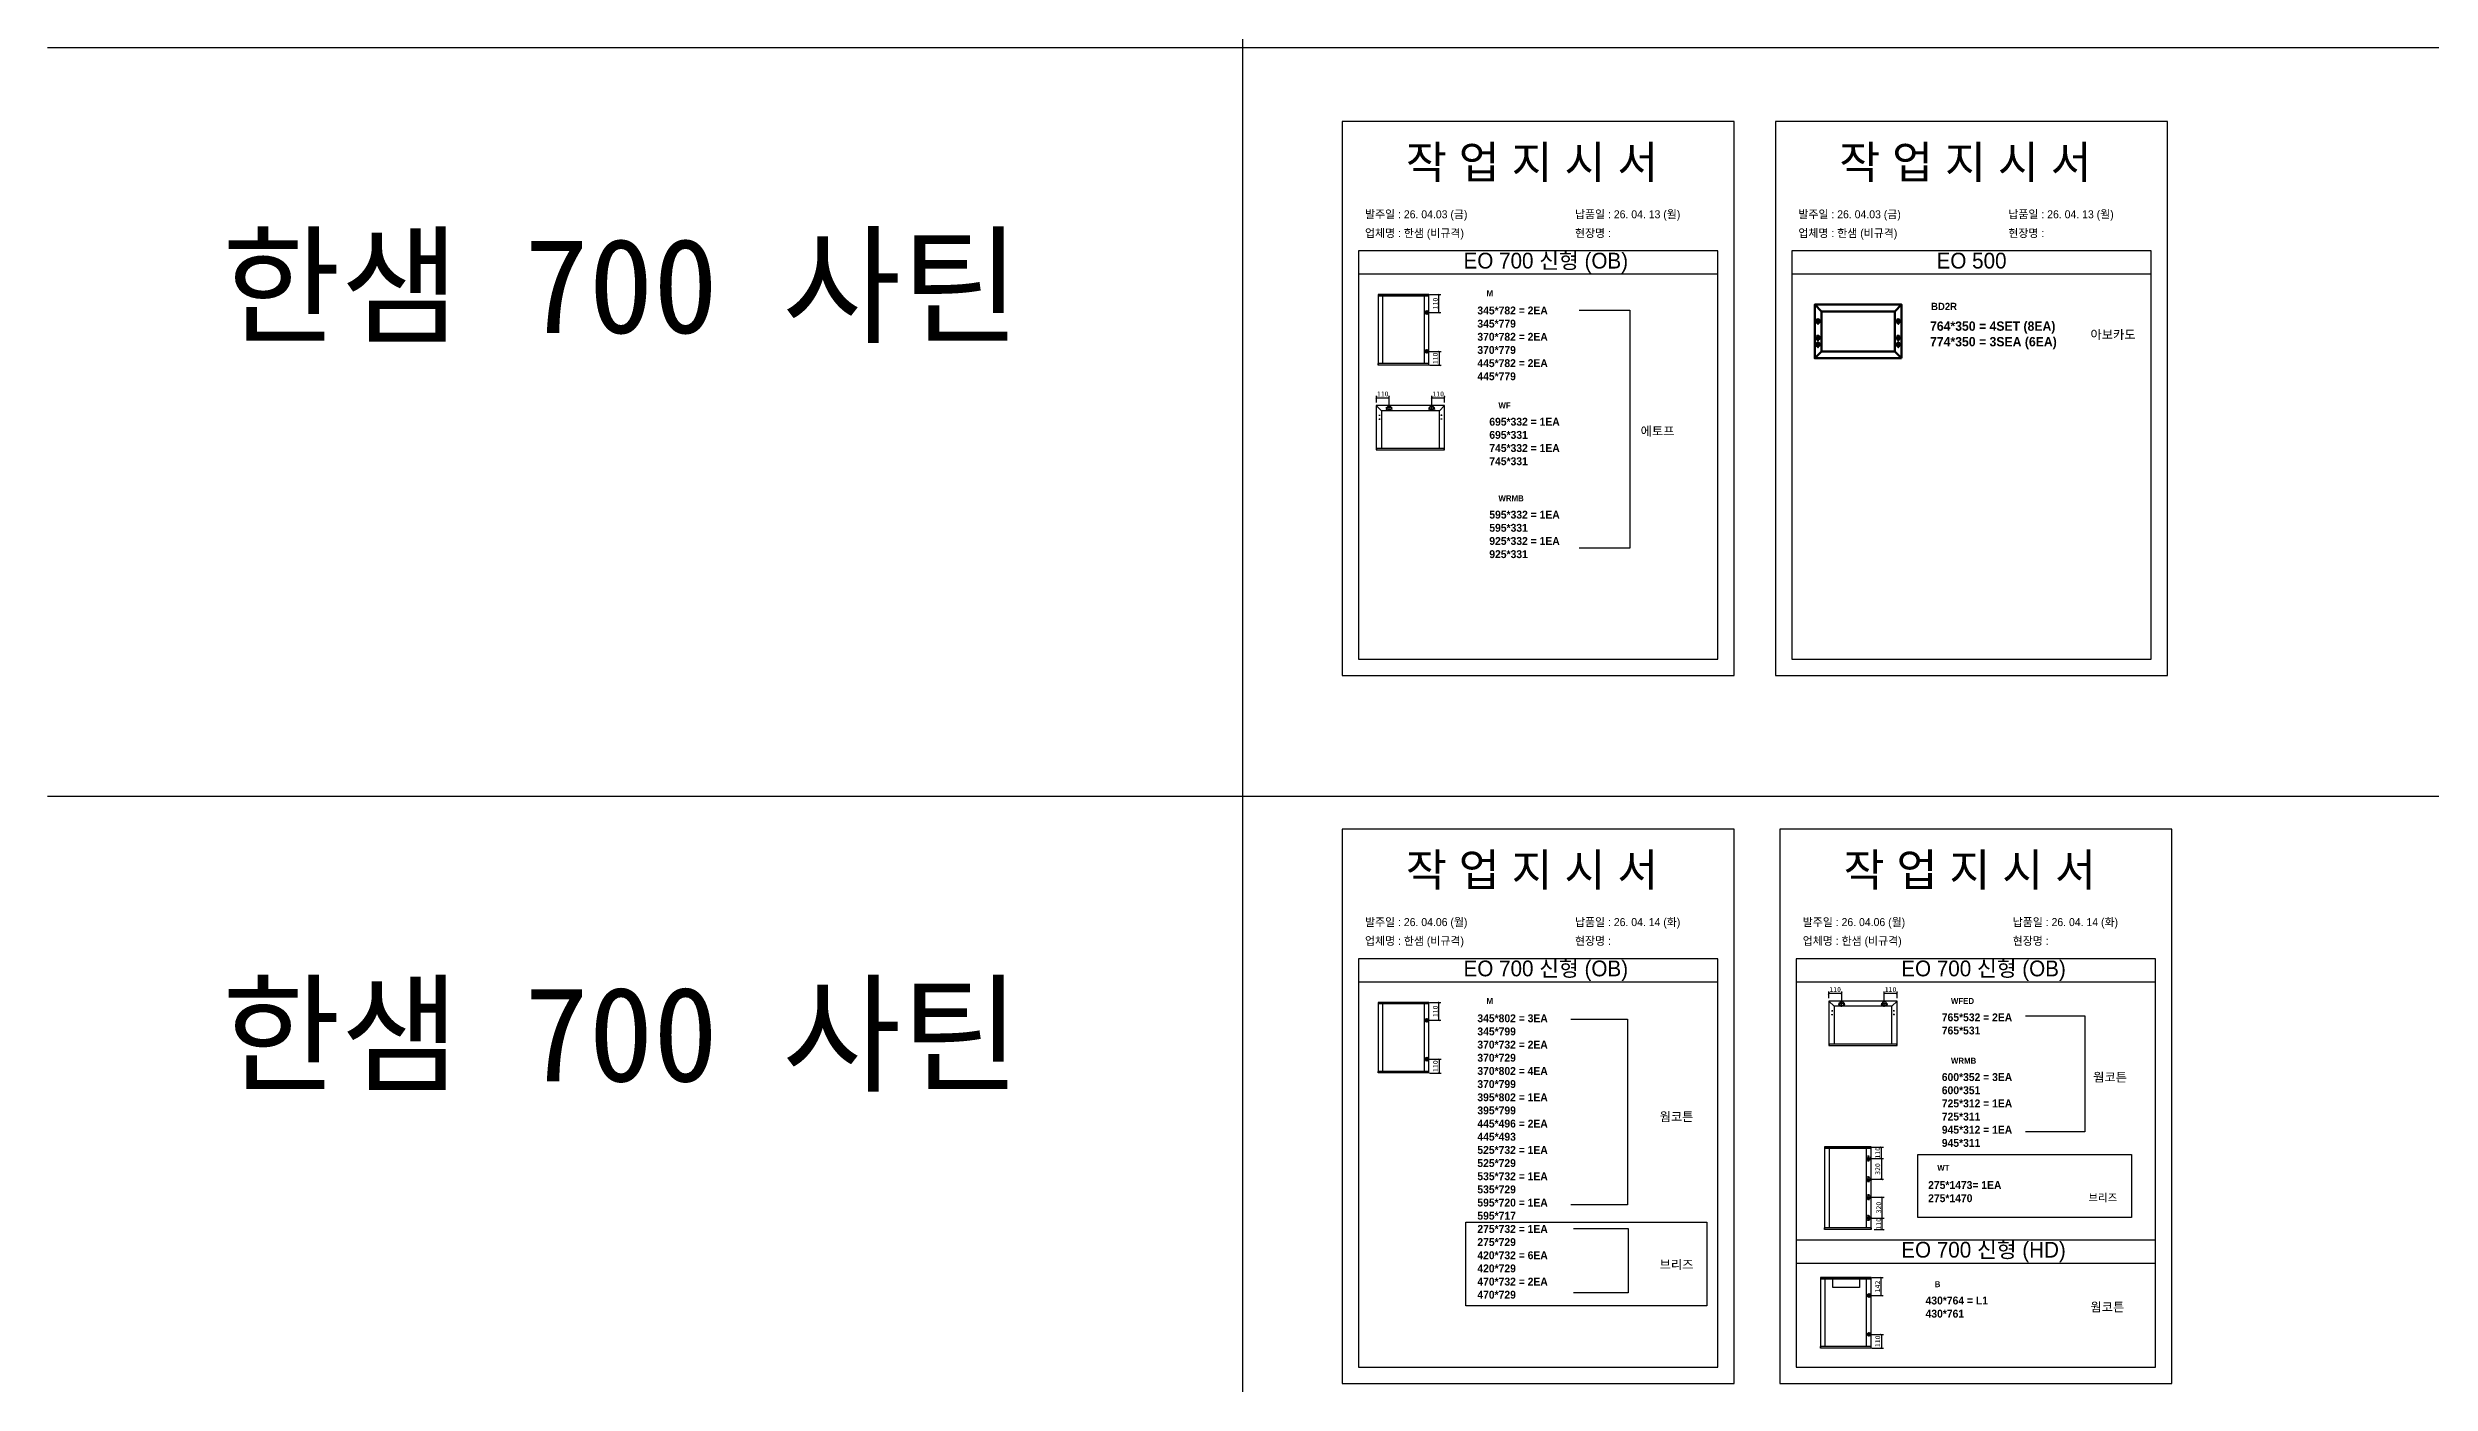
# Model space of a CAD drawing. Header units: millimetres. Extents: x -44117 to 256353, y -2095463 to 65325.
# Drawn here: x 104261 to 116300, y -848172 to -841419 of the extents above; entities that cross this region are included whole.
import ezdxf

# ---------------------------------------------------------------- set-up
doc = ezdxf.new("R2010")
doc.units = ezdxf.units.MM
doc.header["$LTSCALE"] = 10
doc.layers.add('Layer1', color=7, linetype='Continuous', lineweight=70)
doc.styles.add('MtX_Gulim', font='')
doc.styles.get('MtX_Gulim').set_extended_font_data('Gulim', bold=True)
doc.dimstyles.new('ISO-25', dxfattribs={"dimtxt": 2.5, "dimasz": 2.5, "dimexe": 1, "dimexo": 1, "dimtad": 1, "dimtxsty": 'Standard', "dimblk": 'ARCHTICK', "dimcen": 2.5, "dimadec": 0, "dimazin": 0, "dimtfac": 1, "dimtmove": 0, "dimatfit": 3, "dimfxl": 0, "dimarcsym": 0})

# ---------------------------------------------------------------- blocks, each defined once
blk = doc.blocks.new('_ArchTick')
at = {"color": 0, "linetype": 'ByBlock', "const_width": 0.15}
blk.add_lwpolyline([(-0.5, -0.5), (0.5, 0.5)], dxfattribs=at)
blk = doc.blocks.new('*D5502')
at = {"color": 0, "lineweight": -2}
for p, q in [((110975, -843213), (110975, -843179)), ((110975, -843189), (111039, -843189)), ((111039, -843226), (111039, -843179))]:
    blk.add_line(p, q, dxfattribs=at)
at = {"layer": 'Defpoints', "color": 0}
for p in [(110975, -843228), (111039, -843189), (111039, -843241)]:
    blk.add_point(p, dxfattribs=at)
at = {"color": 0, "lineweight": -2, "xscale": 10, "yscale": 10, "zscale": 10, "rotation": 180}
blk.add_blockref('_ArchTick', (110975, -843189), dxfattribs=at)
at = {"color": 0, "lineweight": -2, "xscale": 10, "yscale": 10, "zscale": 10}
blk.add_blockref('_ArchTick', (111039, -843189), dxfattribs=at)
at = {"color": 0, "insert": (111007, -843170), "char_height": 25, "attachment_point": 5}
blk.add_mtext('110', dxfattribs=at)
blk = doc.blocks.new('*D5503')
at = {"color": 0, "lineweight": -2}
for p, q in [((111255, -843226), (111255, -843179)), ((111255, -843189), (111319, -843189)), ((111319, -843213), (111319, -843179))]:
    blk.add_line(p, q, dxfattribs=at)
at = {"layer": 'Defpoints', "color": 0}
for p in [(111255, -843241), (111319, -843189), (111319, -843228)]:
    blk.add_point(p, dxfattribs=at)
at = {"color": 0, "lineweight": -2, "xscale": 10, "yscale": 10, "zscale": 10, "rotation": 180}
blk.add_blockref('_ArchTick', (111255, -843189), dxfattribs=at)
at = {"color": 0, "lineweight": -2, "xscale": 10, "yscale": 10, "zscale": 10}
blk.add_blockref('_ArchTick', (111319, -843189), dxfattribs=at)
at = {"color": 0, "insert": (111287, -843170), "char_height": 25, "attachment_point": 5}
blk.add_mtext('110', dxfattribs=at)
blk = doc.blocks.new('*D5504')
at = {"color": 0, "lineweight": -2}
for p, q in [((111244, -842668), (111301, -842668)), ((111244, -842758), (111301, -842758)), ((111291, -842758), (111291, -842668))]:
    blk.add_line(p, q, dxfattribs=at)
at = {"layer": 'Defpoints', "color": 0}
for p in [(111229, -842668), (111229, -842758), (111291, -842668)]:
    blk.add_point(p, dxfattribs=at)
at = {"color": 0, "lineweight": -2, "xscale": 10, "yscale": 10, "zscale": 10}
for p, rotation in [((111291, -842668), 90), ((111291, -842758), 270)]:
    blk.add_blockref('_ArchTick', p, dxfattribs=dict(at, rotation=rotation))
at = {"color": 0, "insert": (111273, -842713), "char_height": 25, "attachment_point": 5, "rotation": 90}
blk.add_mtext('110', dxfattribs=at)
blk = doc.blocks.new('*D5505')
at = {"color": 0, "lineweight": -2}
for p, q in [((111244, -842955), (111302, -842955)), ((111292, -842955), (111292, -843025)), ((111244, -843025), (111302, -843025))]:
    blk.add_line(p, q, dxfattribs=at)
at = {"layer": 'Defpoints', "color": 0}
for p in [(111229, -842955), (111229, -843025), (111292, -843025)]:
    blk.add_point(p, dxfattribs=at)
at = {"color": 0, "lineweight": -2, "xscale": 10, "yscale": 10, "zscale": 10}
for p, rotation in [((111292, -842955), 90), ((111292, -843025), 270)]:
    blk.add_blockref('_ArchTick', p, dxfattribs=dict(at, rotation=rotation))
at = {"color": 0, "insert": (111273, -842990), "char_height": 25, "attachment_point": 5, "rotation": 90}
blk.add_mtext('110', dxfattribs=at)
blk = doc.blocks.new('*D5506')
at = {"color": 0, "lineweight": -2}
for p, q in [((111244, -846246), (111301, -846246)), ((111291, -846336), (111291, -846246)), ((111244, -846336), (111301, -846336))]:
    blk.add_line(p, q, dxfattribs=at)
at = {"layer": 'Defpoints', "color": 0}
for p in [(111229, -846246), (111291, -846246), (111229, -846336)]:
    blk.add_point(p, dxfattribs=at)
at = {"color": 0, "lineweight": -2, "xscale": 10, "yscale": 10, "zscale": 10}
for p, rotation in [((111291, -846246), 90), ((111291, -846336), 270)]:
    blk.add_blockref('_ArchTick', p, dxfattribs=dict(at, rotation=rotation))
at = {"color": 0, "insert": (111273, -846291), "char_height": 25, "attachment_point": 5, "rotation": 90}
blk.add_mtext('110', dxfattribs=at)
blk = doc.blocks.new('*D5507')
at = {"color": 0, "lineweight": -2}
for p, q in [((111244, -846533), (111302, -846533)), ((111244, -846603), (111302, -846603)), ((111292, -846533), (111292, -846603))]:
    blk.add_line(p, q, dxfattribs=at)
at = {"layer": 'Defpoints', "color": 0}
for p in [(111229, -846533), (111229, -846603), (111292, -846603)]:
    blk.add_point(p, dxfattribs=at)
at = {"color": 0, "lineweight": -2, "xscale": 10, "yscale": 10, "zscale": 10}
for p, rotation in [((111292, -846533), 90), ((111292, -846603), 270)]:
    blk.add_blockref('_ArchTick', p, dxfattribs=dict(at, rotation=rotation))
at = {"color": 0, "insert": (111273, -846568), "char_height": 25, "attachment_point": 5, "rotation": 90}
blk.add_mtext('110', dxfattribs=at)
blk = doc.blocks.new('*D5508')
at = {"color": 0, "lineweight": -2}
for p, q in [((113261, -846224), (113261, -846190)), ((113261, -846200), (113326, -846200)), ((113326, -846237), (113326, -846190))]:
    blk.add_line(p, q, dxfattribs=at)
at = {"layer": 'Defpoints', "color": 0}
for p in [(113261, -846239), (113326, -846200), (113326, -846252)]:
    blk.add_point(p, dxfattribs=at)
at = {"color": 0, "lineweight": -2, "xscale": 10, "yscale": 10, "zscale": 10, "rotation": 180}
blk.add_blockref('_ArchTick', (113261, -846200), dxfattribs=at)
at = {"color": 0, "lineweight": -2, "xscale": 10, "yscale": 10, "zscale": 10}
blk.add_blockref('_ArchTick', (113326, -846200), dxfattribs=at)
at = {"color": 0, "insert": (113293, -846181), "char_height": 25, "attachment_point": 5}
blk.add_mtext('110', dxfattribs=at)
blk = doc.blocks.new('*D5509')
at = {"color": 0, "lineweight": -2}
for p, q in [((113541, -846237), (113541, -846190)), ((113541, -846200), (113606, -846200)), ((113606, -846224), (113606, -846190))]:
    blk.add_line(p, q, dxfattribs=at)
at = {"layer": 'Defpoints', "color": 0}
for p in [(113541, -846252), (113606, -846200), (113606, -846239)]:
    blk.add_point(p, dxfattribs=at)
at = {"color": 0, "lineweight": -2, "xscale": 10, "yscale": 10, "zscale": 10, "rotation": 180}
blk.add_blockref('_ArchTick', (113541, -846200), dxfattribs=at)
at = {"color": 0, "lineweight": -2, "xscale": 10, "yscale": 10, "zscale": 10}
blk.add_blockref('_ArchTick', (113606, -846200), dxfattribs=at)
at = {"color": 0, "insert": (113573, -846181), "char_height": 25, "attachment_point": 5}
blk.add_mtext('110', dxfattribs=at)
blk = doc.blocks.new('*D5511')
at = {"color": 0, "lineweight": -2}
for p, q in [((113479, -846977), (113537, -846977)), ((113527, -847035), (113527, -846977)), ((113479, -847035), (113537, -847035))]:
    blk.add_line(p, q, dxfattribs=at)
at = {"layer": 'Defpoints', "color": 0}
for p in [(113464, -846977), (113527, -846977), (113464, -847035)]:
    blk.add_point(p, dxfattribs=at)
at = {"color": 0, "lineweight": -2, "xscale": 10, "yscale": 10, "zscale": 10}
for p, rotation in [((113527, -846977), 90), ((113527, -847035), 270)]:
    blk.add_blockref('_ArchTick', p, dxfattribs=dict(at, rotation=rotation))
at = {"color": 0, "insert": (113508, -847006), "char_height": 25, "attachment_point": 5, "rotation": 90}
blk.add_mtext('110', dxfattribs=at)
blk = doc.blocks.new('*D5512')
at = {"color": 0, "lineweight": -2}
for p, q in [((113479, -847336), (113541, -847336)), ((113531, -847394), (113531, -847336)), ((113490, -847394), (113541, -847394))]:
    blk.add_line(p, q, dxfattribs=at)
at = {"layer": 'Defpoints', "color": 0}
for p in [(113464, -847336), (113531, -847336), (113475, -847394)]:
    blk.add_point(p, dxfattribs=at)
at = {"color": 0, "lineweight": -2, "xscale": 10, "yscale": 10, "zscale": 10}
for p, rotation in [((113531, -847336), 90), ((113531, -847394), 270)]:
    blk.add_blockref('_ArchTick', p, dxfattribs=dict(at, rotation=rotation))
at = {"color": 0, "insert": (113513, -847365), "char_height": 25, "attachment_point": 5, "rotation": 90}
blk.add_mtext('110', dxfattribs=at)
blk = doc.blocks.new('*D5513')
at = {"color": 0, "lineweight": -2}
for p, q in [((113479, -847231), (113541, -847231)), ((113531, -847336), (113531, -847231)), ((113479, -847336), (113541, -847336))]:
    blk.add_line(p, q, dxfattribs=at)
at = {"layer": 'Defpoints', "color": 0}
for p in [(113464, -847231), (113531, -847231), (113464, -847336)]:
    blk.add_point(p, dxfattribs=at)
at = {"color": 0, "lineweight": -2, "xscale": 10, "yscale": 10, "zscale": 10}
for p, rotation in [((113531, -847231), 90), ((113531, -847336), 270)]:
    blk.add_blockref('_ArchTick', p, dxfattribs=dict(at, rotation=rotation))
at = {"color": 0, "insert": (113513, -847283), "char_height": 25, "attachment_point": 5, "rotation": 90}
blk.add_mtext('320', dxfattribs=at)
blk = doc.blocks.new('*D5514')
at = {"color": 0, "lineweight": -2}
for p, q in [((113479, -847035), (113537, -847035)), ((113527, -847035), (113527, -847140)), ((113479, -847140), (113537, -847140))]:
    blk.add_line(p, q, dxfattribs=at)
at = {"layer": 'Defpoints', "color": 0}
for p in [(113464, -847035), (113464, -847140), (113527, -847140)]:
    blk.add_point(p, dxfattribs=at)
at = {"color": 0, "lineweight": -2, "xscale": 10, "yscale": 10, "zscale": 10}
for p, rotation in [((113527, -847035), 90), ((113527, -847140), 270)]:
    blk.add_blockref('_ArchTick', p, dxfattribs=dict(at, rotation=rotation))
at = {"color": 0, "insert": (113508, -847088), "char_height": 25, "attachment_point": 5, "rotation": 90}
blk.add_mtext('320', dxfattribs=at)
blk = doc.blocks.new('*D5515')
at = {"color": 0, "lineweight": -2}
for p, q in [((113479, -847637), (113536, -847637)), ((113526, -847728), (113526, -847637)), ((113479, -847728), (113536, -847728))]:
    blk.add_line(p, q, dxfattribs=at)
at = {"layer": 'Defpoints', "color": 0}
for p in [(113464, -847637), (113526, -847637), (113464, -847728)]:
    blk.add_point(p, dxfattribs=at)
at = {"color": 0, "lineweight": -2, "xscale": 10, "yscale": 10, "zscale": 10}
for p, rotation in [((113526, -847637), 90), ((113526, -847728), 270)]:
    blk.add_blockref('_ArchTick', p, dxfattribs=dict(at, rotation=rotation))
at = {"color": 0, "insert": (113507, -847682), "char_height": 25, "attachment_point": 5, "rotation": 90}
blk.add_mtext('142', dxfattribs=at)
blk = doc.blocks.new('*D5516')
at = {"color": 0, "lineweight": -2}
for p, q in [((113479, -847924), (113537, -847924)), ((113527, -847924), (113527, -847994)), ((113479, -847994), (113537, -847994))]:
    blk.add_line(p, q, dxfattribs=at)
at = {"layer": 'Defpoints', "color": 0}
for p in [(113464, -847924), (113464, -847994), (113527, -847994)]:
    blk.add_point(p, dxfattribs=at)
at = {"color": 0, "lineweight": -2, "xscale": 10, "yscale": 10, "zscale": 10}
for p, rotation in [((113527, -847924), 90), ((113527, -847994), 270)]:
    blk.add_blockref('_ArchTick', p, dxfattribs=dict(at, rotation=rotation))
at = {"color": 0, "insert": (113508, -847959), "char_height": 25, "attachment_point": 5, "rotation": 90}
blk.add_mtext('110', dxfattribs=at)

msp = doc.modelspace()

# ---------------------------------------------------------------- linework, layer by layer
at = {"color": 1}
for p, q in [((104260.77588, -841419.33311), (196529.92274, -841419.33311)), ((104260.77588, -841419.33311), (196529.92274, -841419.33311)), ((104260.77588, -845202.69323), (196529.92274, -845202.69323)), ((104260.77588, -845202.69323), (196529.92274, -845202.69323)), ((106472.62401, -845202.69323), (198741.77087, -845202.69323)), ((106472.62401, -845202.69323), (198741.77087, -845202.69323))]:
    msp.add_line(p, q, dxfattribs=at)
for p, q in [((112700.26348, -842447.10524), (110884.76309, -842447.10524)), ((114890.11533, -842447.10524), (113074.61494, -842447.10524)), ((112700.26348, -842564.99488), (110884.76309, -842564.99488)), ((114890.11533, -842564.99488), (113074.61494, -842564.99488)), ((110983.35774, -842668.00327), (110983.35774, -843024.25965)), ((111240.21879, -842668.46461), (110983.35774, -842668.46461)), ((111240.21879, -842675.43596), (110983.35774, -842675.43596)), ((111239.96249, -842667.74697), (110983.61403, -842667.74697)), ((111006.1684, -842674.92336), (111006.1684, -843016.82697)), ((111217.15183, -843016.82697), (111217.15183, -842675.43596)), ((111238.93729, -842675.43596), (111238.93729, -842667.74697)), ((111240.21879, -843024.25965), (111240.21879, -842668.00327)), ((111240.21879, -843016.82697), (110983.35774, -843016.82697)), ((110984.63923, -843024.51596), (110984.63923, -843016.82697)), ((111238.93729, -843016.82697), (111238.93729, -843024.51596)), ((111240.21879, -843023.79832), (110983.35774, -843023.79832)), ((111239.96249, -843024.51596), (110983.61403, -843024.51596)), ((110974.36196, -843228.30751), (110974.36196, -843452.64784)), ((111000.70271, -843254.64827), (110974.44864, -843228.09824)), ((111319.24779, -843228.01155), (110974.65792, -843228.01155)), ((111000.70271, -843254.64827), (111000.70271, -843444.65683)), ((111293.203, -843254.64827), (111000.70271, -843254.64827)), ((111055.32139, -843241.03394), (111023.03455, -843241.03394)), ((111028.22732, -843246.95321), (111023.4919, -843246.95321)), ((111025.85961, -843244.58551), (111025.85961, -843249.32092)), ((111039.17796, -843257.17736), (111039.17796, -843224.89053)), ((111054.86403, -843246.95321), (111050.12862, -843246.95321)), ((111052.49632, -843244.58551), (111052.49632, -843249.32092)), ((111238.58433, -843241.03394), (111270.87117, -843241.03394)), ((111243.77711, -843246.95321), (111239.04169, -843246.95321)), ((111241.4094, -843244.58551), (111241.4094, -843249.32092)), ((111254.72775, -843257.17736), (111254.72775, -843224.89053)), ((111270.41382, -843246.95321), (111265.6784, -843246.95321)), ((111268.04611, -843244.58551), (111268.04611, -843249.32092)), ((111293.203, -843254.64827), (111319.45707, -843228.09824)), ((111293.203, -843444.0649), (111293.203, -843254.64827)), ((111319.54375, -843452.64784), (111319.54375, -843228.30751)), ((110987.68032, -843277.73342), (110993.59959, -843277.73342)), ((110987.68032, -843296.67508), (110993.59959, -843296.67508)), ((110990.63995, -843274.77378), (110990.63995, -843280.69305)), ((110990.63995, -843293.71545), (110990.63995, -843299.63471)), ((111306.2254, -843277.73342), (111300.30613, -843277.73342)), ((111306.2254, -843296.67508), (111300.30613, -843296.67508)), ((111303.26577, -843274.77378), (111303.26577, -843280.69305)), ((111303.26577, -843293.71545), (111303.26577, -843299.63471)), ((110974.36196, -843444.0649), (111319.54375, -843444.0649)), ((110974.36196, -843452.11511), (111319.24779, -843452.11511)), ((110974.65792, -843452.9438), (111319.24779, -843452.9438)), ((110975.84177, -843444.0649), (110975.84177, -843452.9438)), ((111318.06394, -843452.9438), (111318.06394, -843444.0649)), ((112700.26348, -846025.16675), (110884.76309, -846025.16675)), ((114912.11161, -846025.16675), (113096.61122, -846025.16675)), ((112700.26348, -846143.05638), (110884.76309, -846143.05638)), ((114912.11161, -846143.05638), (113096.61122, -846143.05638)), ((110983.35774, -846246.06478), (110983.35774, -846602.32116)), ((111240.21879, -846246.52612), (110983.35774, -846246.52612)), ((111240.21879, -846253.49747), (110983.35774, -846253.49747)), ((111239.96249, -846245.80848), (110983.61403, -846245.80848)), ((111006.1684, -846252.98487), (111006.1684, -846594.88848)), ((111217.15183, -846594.88848), (111217.15183, -846253.49747)), ((111238.93729, -846253.49747), (111238.93729, -846245.80848)), ((111240.21879, -846602.32116), (111240.21879, -846246.06478)), ((113260.8676, -846239.16839), (113260.8676, -846463.50872)), ((113287.20835, -846265.50914), (113260.95428, -846238.95911)), ((113605.75343, -846238.87243), (113261.16356, -846238.87243)), ((113287.20835, -846265.50914), (113287.20835, -846455.5177)), ((113579.70865, -846265.50914), (113287.20835, -846265.50914)), ((113341.82703, -846251.89482), (113309.5402, -846251.89482)), ((113314.73296, -846257.81409), (113309.99754, -846257.81409)), ((113312.36525, -846255.44638), (113312.36525, -846260.1818)), ((113325.68361, -846268.03824), (113325.68361, -846235.7514)), ((113341.36967, -846257.81409), (113336.63426, -846257.81409)), ((113339.00197, -846255.44638), (113339.00197, -846260.1818)), ((113525.08998, -846251.89482), (113557.37681, -846251.89482)), ((113530.28275, -846257.81409), (113525.54733, -846257.81409)), ((113527.91504, -846255.44638), (113527.91504, -846260.1818)), ((113541.2334, -846268.03824), (113541.2334, -846235.7514)), ((113556.91946, -846257.81409), (113552.18405, -846257.81409)), ((113554.55176, -846255.44638), (113554.55176, -846260.1818)), ((113579.70865, -846265.50914), (113605.96271, -846238.95911)), ((113579.70865, -846454.92578), (113579.70865, -846265.50914)), ((113606.0494, -846463.50872), (113606.0494, -846239.16839)), ((113274.18596, -846288.59429), (113280.10523, -846288.59429)), ((113274.18596, -846307.53596), (113280.10523, -846307.53596)), ((113277.1456, -846285.63466), (113277.1456, -846291.55393)), ((113277.1456, -846304.57632), (113277.1456, -846310.49559)), ((113592.73104, -846288.59429), (113586.81177, -846288.59429)), ((113592.73104, -846307.53596), (113586.81177, -846307.53596)), ((113589.77141, -846285.63466), (113589.77141, -846291.55393)), ((113589.77141, -846304.57632), (113589.77141, -846310.49559)), ((113260.8676, -846454.92578), (113606.0494, -846454.92578)), ((113260.8676, -846462.97598), (113605.75343, -846462.97598)), ((113261.16356, -846463.80468), (113605.75343, -846463.80468)), ((113262.34742, -846454.92578), (113262.34742, -846463.80468)), ((113604.56958, -846463.80468), (113604.56958, -846454.92578)), ((111240.21879, -846594.88848), (110983.35774, -846594.88848)), ((111240.21879, -846601.85983), (110983.35774, -846601.85983)), ((111239.96249, -846602.57746), (110983.61403, -846602.57746)), ((110984.63923, -846602.57746), (110984.63923, -846594.88848)), ((111238.93729, -846594.88848), (111238.93729, -846602.57746)), ((113238.53252, -846976.81746), (113238.53252, -847394.02532)), ((113475.52609, -846977.29677), (113238.53252, -846977.29677)), ((113475.52609, -846984.53972), (113238.53252, -846984.53972)), ((113475.2598, -846976.55118), (113238.7988, -846976.55118)), ((113239.86394, -846976.55118), (113239.86394, -846984.53972)), ((113262.23188, -846984.00715), (113262.23188, -847386.30307)), ((113451.56044, -847386.30307), (113451.56044, -846984.53972)), ((113474.19466, -846984.53972), (113474.19466, -846976.55118)), ((113475.52609, -847394.02532), (113475.52609, -846976.81746)), ((113449.28496, -847035.13385), (113478.33414, -847035.13385)), ((113461.1467, -847023.15103), (113456.88614, -847023.15103)), ((113461.1467, -847047.11667), (113456.88614, -847047.11667)), ((113459.01642, -847021.02075), (113459.01642, -847025.28131)), ((113459.01642, -847044.9864), (113459.01642, -847049.24695)), ((113463.80955, -847049.65845), (113463.80955, -847020.60927)), ((113449.28496, -847140.3164), (113478.33414, -847140.3164)), ((113449.28496, -847230.5264), (113478.33414, -847230.5264)), ((113461.1467, -847128.33357), (113456.88614, -847128.33357)), ((113461.1467, -847152.29921), (113456.88614, -847152.29921)), ((113461.1467, -847218.54357), (113456.88614, -847218.54357)), ((113459.01642, -847126.20329), (113459.01642, -847130.46385)), ((113459.01642, -847150.16893), (113459.01642, -847154.42949)), ((113459.01642, -847216.41329), (113459.01642, -847220.67385)), ((113463.80955, -847125.79181), (113463.80955, -847154.84099)), ((113463.80955, -847216.0018), (113463.80955, -847245.05098)), ((113449.28496, -847335.70893), (113478.33414, -847335.70893)), ((113461.1467, -847242.50921), (113456.88614, -847242.50921)), ((113461.1467, -847323.72609), (113456.88614, -847323.72609)), ((113461.1467, -847347.69173), (113456.88614, -847347.69173)), ((113459.01642, -847240.37893), (113459.01642, -847244.63949)), ((113459.01642, -847321.59581), (113459.01642, -847325.85637)), ((113459.01642, -847345.56146), (113459.01642, -847349.82201)), ((113463.80955, -847321.18433), (113463.80955, -847350.23351)), ((114912.11161, -847447.14847), (113096.61122, -847447.14847)), ((113475.52609, -847386.30307), (113238.53252, -847386.30307)), ((113475.52609, -847393.54602), (113238.53252, -847393.54602)), ((113475.2598, -847394.29162), (113238.7988, -847394.29162)), ((113239.86394, -847394.29162), (113239.86394, -847386.30307)), ((113474.19466, -847386.30307), (113474.19466, -847394.29162)), ((114912.11161, -847565.03811), (113096.61122, -847565.03811)), ((113218.21849, -847637.38071), (113218.21849, -847993.63709)), ((113475.07955, -847637.84205), (113218.21849, -847637.84205)), ((113475.07955, -847644.8134), (113218.21849, -847644.8134)), ((113474.82325, -847637.12441), (113218.47479, -847637.12441)), ((113241.02915, -847644.3008), (113241.02915, -847986.20441)), ((113452.01259, -847986.20441), (113452.01259, -847644.8134)), ((113473.79805, -847644.8134), (113473.79805, -847637.12441)), ((113475.07955, -847993.63709), (113475.07955, -847637.38071)), ((113475.07955, -847986.20441), (113218.21849, -847986.20441)), ((113475.07955, -847993.17575), (113218.21849, -847993.17575)), ((113474.82325, -847993.89339), (113218.47479, -847993.89339)), ((113219.49999, -847993.89339), (113219.49999, -847986.20441)), ((113473.79805, -847986.20441), (113473.79805, -847993.89339))]:
    msp.add_line(p, q)
for p in [(110300.49669, 21924.9366), (110300.49669, 14161.07811), (110300.49669, 18584.38997), (110300.49669, 10820.53148), (110300.49669, 18627.87121), (110300.49669, 10864.01272), (110300.49669, 15287.32457), (110300.49669, 7523.46608), (110300.49669, 3746.75115), (110300.49669, 21924.9366), (110300.49669, 14161.07811), (110300.49669, 18584.38997), (110300.49669, 10820.53148), (110300.49669, 18627.87121), (110300.49669, 10864.01272), (110300.49669, 15287.32457), (110300.49669, 7523.46608), (110300.49669, 3746.75115), (110300.49669, 21924.9366), (110300.49669, 14161.07811), (110300.49669, 18584.38997), (110300.49669, 10820.53148), (110300.49669, 18627.87121), (110300.49669, 10864.01272), (110300.49669, 15287.32457), (110300.49669, 7523.46608), (110300.49669, 3746.75115), (110300.49669, 21924.9366), (110300.49669, 14161.07811), (110300.49669, 18584.38997), (110300.49669, 10820.53148), (110300.49669, 18627.87121), (110300.49669, 10864.01272), (110300.49669, 15287.32457), (110300.49669, 7523.46608), (110300.49669, 3746.75115), (110300.49669, 21924.9366), (110300.49669, 14161.07811), (110300.49669, 18584.38997), (110300.49669, 10820.53148), (110300.49669, 18627.87121), (110300.49669, 10864.01272), (110300.49669, 15287.32457), (110300.49669, 7523.46608), (110300.49669, 3746.75115), (110300.49669, 21924.9366), (110300.49669, 14161.07811), (110300.49669, 18584.38997), (110300.49669, 10820.53148), (110300.49669, 18627.87121), (110300.49669, 10864.01272), (110300.49669, 15287.32457), (110300.49669, 7523.46608), (110300.49669, 3746.75115), (110300.49669, 21924.9366), (110300.49669, 14161.07811), (110300.49669, 18584.38997), (110300.49669, 10820.53148), (110300.49669, 18627.87121), (110300.49669, 10864.01272), (110300.49669, 15287.32457), (110300.49669, 7523.46608), (110300.49669, 3746.75115), (110300.49669, 21924.9366), (110300.49669, 14161.07811), (110300.49669, 18584.38997), (110300.49669, 10820.53148), (110300.49669, 18627.87121), (110300.49669, 10864.01272), (110300.49669, 15287.32457), (110300.49669, 7523.46608), (110300.49669, 3746.75115), (110300.49669, 21924.9366), (110300.49669, 14161.07811), (110300.49669, 18584.38997), (110300.49669, 10820.53148), (110300.49669, 18627.87121), (110300.49669, 10864.01272), (110300.49669, 15287.32457), (110300.49669, 7523.46608), (110300.49669, 3746.75115), (110300.49669, 21924.9366), (110300.49669, 14161.07811), (110300.49669, 18584.38997), (110300.49669, 10820.53148), (110300.49669, 18627.87121), (110300.49669, 10864.01272), (110300.49669, 15287.32457), (110300.49669, 7523.46608), (110300.49669, 3746.75115), (110300.49669, 12702.87182), (110300.49669, 4939.01333), (110300.49669, 9362.32519), (110300.49669, 1598.4667), (110300.49669, 9405.80642), (110300.49669, 1641.94794), (110300.49669, 6065.25979), (110300.49669, -1698.5987), (110300.49669, -5475.31363), (110300.49669, 12702.87182), (110300.49669, 4939.01333), (110300.49669, 9362.32519), (110300.49669, 1598.4667), (110300.49669, 9405.80642), (110300.49669, 1641.94794), (110300.49669, 6065.25979), (110300.49669, -1698.5987), (110300.49669, -5475.31363), (110300.49669, 12702.87182), (110300.49669, 4939.01333), (110300.49669, 9362.32519), (110300.49669, 1598.4667), (110300.49669, 9405.80642), (110300.49669, 1641.94794), (110300.49669, 6065.25979), (110300.49669, -1698.5987), (110300.49669, -5475.31363), (110300.49669, 12702.87182), (110300.49669, 4939.01333), (110300.49669, 9362.32519), (110300.49669, 1598.4667), (110300.49669, 9405.80642), (110300.49669, 1641.94794), (110300.49669, 6065.25979), (110300.49669, -1698.5987), (110300.49669, -5475.31363), (110300.49669, 12702.87182), (110300.49669, 4939.01333), (110300.49669, 9362.32519), (110300.49669, 1598.4667), (110300.49669, 9405.80642), (110300.49669, 1641.94794), (110300.49669, 6065.25979), (110300.49669, -1698.5987), (110300.49669, -5475.31363)]:
    msp.add_xline(p, (0, 1), dxfattribs=at)
for points in [[(110802.24035, -844593.67542), (112782.78623, -844593.67542), (112782.78623, -841792.61768), (110802.24035, -841792.61768)], [(112992.0922, -844593.67542), (114972.63808, -844593.67542), (114972.63808, -841792.61768), (112992.0922, -841792.61768)], [(110802.24035, -848171.73693), (112782.78623, -848171.73693), (112782.78623, -845370.67919), (110802.24035, -845370.67919)], [(113014.08848, -848171.73693), (114994.63436, -848171.73693), (114994.63436, -845370.67919), (113014.08848, -845370.67919)], [(113710.87503, -847015.46842), (114790.19045, -847015.46842), (114790.19045, -847333.12372), (113710.87503, -847333.12372)], [(111425.974, -847357.11966), (112644.81547, -847357.11966), (112644.81547, -847779.65137), (111425.974, -847779.65137)]]:
    msp.add_lwpolyline(points, close=True)
for points in [[(110884.76309, -842447.10524), (110884.76309, -844511.15268), (112700.26348, -844511.15268), (112700.26348, -842447.10524)], [(113074.61494, -842447.10524), (113074.61494, -844511.15268), (114890.11533, -844511.15268), (114890.11533, -842447.10524)], [(111998.92123, -842746.52342), (112254.78073, -842746.52342), (112254.78073, -843949.44497), (111998.92123, -843949.44497)], [(110884.76309, -846025.16675), (110884.76309, -848089.21419), (112700.26348, -848089.21419), (112700.26348, -846025.16675)], [(113096.61122, -846025.16675), (113096.61122, -848089.21419), (114912.11161, -848089.21419), (114912.11161, -846025.16675)], [(111957.20157, -846331.2765), (112243.61146, -846331.2765), (112243.61146, -847269.2689), (111957.20157, -847269.2689)], [(114254.95474, -846313.73511), (114553.91212, -846313.73511), (114553.91212, -846900.73901), (114254.95474, -846900.73901)], [(111971.53142, -847389.573), (112247.35778, -847389.573), (112247.35778, -847714.27998), (111971.53142, -847714.27998)], [(113415.37563, -847637.12441), (113415.37563, -847687.54393), (113280.47781, -847687.54393), (113280.47781, -847637.12441)]]:
    msp.add_lwpolyline(points)
for centre, radius in [((111025.85961, -843246.95321), 0.94708), ((111039.17796, -843241.03394), 10.35872), ((111052.49632, -843246.95321), 0.94708), ((111241.4094, -843246.95321), 0.94708), ((111254.72775, -843241.03394), 10.35872), ((111268.04611, -843246.95321), 0.94708), ((110990.63995, -843277.73342), 0.88789), ((110990.63995, -843296.67508), 0.88789), ((111303.26577, -843277.73342), 0.88789), ((111303.26577, -843296.67508), 0.88789), ((113312.36525, -846257.81409), 0.94708), ((113325.68361, -846251.89482), 10.35872), ((113339.00197, -846257.81409), 0.94708), ((113527.91504, -846257.81409), 0.94708), ((113541.2334, -846251.89482), 10.35872), ((113554.55176, -846257.81409), 0.94708), ((113277.1456, -846288.59429), 0.88789), ((113277.1456, -846307.53596), 0.88789), ((113589.77141, -846288.59429), 0.88789), ((113589.77141, -846307.53596), 0.88789), ((113463.80955, -847035.13385), 9.31997), ((113459.01642, -847023.15103), 0.85211), ((113459.01642, -847047.11667), 0.85211), ((113463.80955, -847140.3164), 9.31997), ((113463.80955, -847230.5264), 9.31997), ((113459.01642, -847128.33357), 0.85211), ((113459.01642, -847152.29921), 0.85211), ((113459.01642, -847218.54357), 0.85211), ((113463.80955, -847335.70893), 9.31997), ((113459.01642, -847242.50921), 0.85211), ((113459.01642, -847323.72609), 0.85211), ((113459.01642, -847347.69173), 0.85211)]:
    msp.add_circle(centre, radius)
for centre, radius, start, end in [((111239.96249, -842668.00327), 0.2563, 0, 90), ((110983.61403, -843024.25966), 0.2563, 180, 270), ((111239.96249, -843024.25966), 0.2563, 270, 0), ((110974.65792, -843228.30751), 0.29596, 90, 180), ((111319.24779, -843228.30751), 0.29596, 0, 90), ((110974.65792, -843452.64784), 0.29596, 180, 270), ((111319.24779, -843452.64784), 0.29596, 270, 0), ((111239.96249, -846246.06478), 0.2563, 0, 90), ((113261.16356, -846239.16839), 0.29596, 90, 180), ((113605.75343, -846239.16839), 0.29596, 0, 90), ((113261.16356, -846463.50872), 0.29596, 180, 270), ((113605.75343, -846463.50872), 0.29596, 270, 0), ((110983.61403, -846602.32116), 0.2563, 180, 270), ((111239.96249, -846602.32116), 0.2563, 270, 0), ((113238.7988, -846976.81746), 0.26628, 90, 180), ((113475.2598, -846976.81746), 0.26628, 0, 90), ((113238.7988, -847394.02533), 0.26628, 180, 270), ((113475.2598, -847394.02533), 0.26628, 270, 0), ((113474.82325, -847637.38071), 0.2563, 0, 90), ((113218.47479, -847993.63709), 0.2563, 180, 270), ((113474.82325, -847993.63709), 0.2563, 270, 0)]:
    msp.add_arc(centre, radius, start, end)
at = {"layer": 'Layer1'}
for p, q in [((111229.13369, -842748.89629), (111229.13369, -842767.78871)), ((113224.09353, -842752.51273), (113190.24325, -842718.66245)), ((113628.67108, -842718.66245), (113594.8208, -842752.51273)), ((113594.8208, -842752.51273), (113628.67108, -842718.66245)), ((113192.07897, -842802.16629), (113220.21947, -842802.16629)), ((113192.07897, -842885.92422), (113220.21947, -842885.92422)), ((113597.43576, -842802.16629), (113625.57626, -842802.16629)), ((113597.43576, -842885.92422), (113625.57626, -842885.92422)), ((111229.13369, -842964.26664), (111229.13369, -842945.37422)), ((113224.09353, -842955.61442), (113190.24325, -842989.4647)), ((113192.07897, -842919.9015), (113220.21947, -842919.9015)), ((113628.67108, -842989.4647), (113594.8208, -842955.61442)), ((113597.43576, -842919.9015), (113625.57626, -842919.9015)), ((111229.13369, -846326.95779), (111229.13369, -846345.85022)), ((111229.13369, -846542.32815), (111229.13369, -846523.43573)), ((113463.99445, -847718.27372), (113463.99445, -847737.16614)), ((113463.99445, -847933.64408), (113463.99445, -847914.75166))]:
    msp.add_line(p, q, dxfattribs=at)
for points in [[(111238.5799, -842758.3425), (111219.68748, -842758.3425)], [(113628.67108, -842989.4647), (113628.67108, -842718.66245), (113190.24325, -842718.66245), (113190.24325, -842989.4647)], [(113594.8208, -842955.61442), (113594.8208, -842752.51273), (113224.09353, -842752.51273), (113224.09353, -842955.61442)], [(113206.14922, -842788.09604), (113206.14922, -842816.23654)], [(113206.14922, -842871.85397), (113206.14922, -842899.99447)], [(113611.50601, -842788.09604), (113611.50601, -842816.23654)], [(113611.50601, -842871.85397), (113611.50601, -842899.99447)], [(111238.5799, -842954.82043), (111219.68748, -842954.82043)], [(113206.14922, -842905.83125), (113206.14922, -842933.97175)], [(113611.50601, -842905.83125), (113611.50601, -842933.97175)], [(111238.5799, -846336.404), (111219.68748, -846336.404)], [(111238.5799, -846532.88194), (111219.68748, -846532.88194)], [(113473.44066, -847727.71993), (113454.54824, -847727.71993)], [(113473.44066, -847924.19787), (113454.54824, -847924.19787)]]:
    msp.add_lwpolyline(points, close=True, dxfattribs=at)
for centre, radius in [((111229.13369, -842758.3425), 6.29747), ((113206.14922, -842802.16629), 9.38017), ((113206.14922, -842885.92422), 9.38017), ((113611.50601, -842802.16629), 9.38017), ((113611.50601, -842885.92422), 9.38017), ((111229.13369, -842954.82043), 6.29747), ((113206.14922, -842919.9015), 9.38017), ((113611.50601, -842919.9015), 9.38017), ((111229.13369, -846336.404), 6.29747), ((111229.13369, -846532.88194), 6.29747), ((113463.99445, -847727.71993), 6.29747), ((113463.99445, -847924.19787), 6.29747)]:
    msp.add_circle(centre, radius, dxfattribs=at)

# ---------------------------------------------------------------- texts
at = {"linetype": 'Continuous', "style": 'MtX_Gulim'}
for s, height, p in [('M', 30.31593, (111531.31902, -842676.12199)), ('BD2R', 36.775844, (113777.73924, -842746.04171)), ('WF', 30.315933, (111591.66604, -843243.01651)), ('WRMB', 30.315933, (111591.66604, -843712.72874)), ('M', 30.31593, (111531.31902, -846254.1835)), ('WFED', 30.315933, (113878.17168, -846253.87739)), ('WRMB', 30.315933, (113878.17168, -846555.99891)), ('WT', 30.315933, (113809.14449, -847097.32192)), ('B', 30.31593, (113796.09563, -847685.48232))]:
    msp.add_text(s, height=height, dxfattribs=at).set_placement(p)
at = {"attachment_point": 1}
for s, width, gutter_width, heights, insert, char_height in [('{\\fGulim|b0|i0|c129|p50;작 업 지 시 서}', 3898.9872873, 14.7362, [-183.72574], (111123.85106, -841915.41448), 165.0454901), ('{\\fGulim|b0|i0|c129|p50;작 업 지 시 서}', 3898.9872873, 14.7362, [-183.72574], (113313.70291, -841915.41448), 165.0454901), ('\\pt11;{\\fGulim|b0|i0|c129|p50;발주일 : 26. 04.03 (금)}', 3898.9872873, 14.7362, [40.67678], (110917.29739, -842241.63918), 40.4361451), ('{\\fGulim|b0|i0|c129|p50;납품일 : 26. 04. 13 (월)}', 3898.9872873, 14.7362, [41.36774], (111978.27815, -842241.63918), 40.4361451), ('\\pt11;{\\fGulim|b0|i0|c129|p50;발주일 : 26. 04.03 (금)}', 3898.9872873, 14.7362, [40.67678], (113107.14924, -842241.63918), 40.4361451), ('{\\fGulim|b0|i0|c129|p50;납품일 : 26. 04. 13 (월)}', 3898.9872873, 14.7362, [41.36774], (114168.13001, -842241.63918), 40.4361451), ('{\\f굴림|b0|i0|c129|p50;한샘} 700 {\\f굴림|b0|i0|c129|p50;사틴}', 5072.1082947, 2395.6482, [-533.35869], (105140.70232, -842382.86781), 479.1296392), ('{\\fGulim|b0|i0|c129|p50;업체명 : 한샘 (비규격)}', 3898.9872873, 14.7362, [42.57324], (110917.29739, -842336.72445), 40.4361451), ('{\\fGulim|b0|i0|c129|p50;현장명 :  }', 3898.9872873, 14.7362, [45.12049], (111978.27815, -842336.72445), 40.4361451), ('{\\fGulim|b0|i0|c129|p50;업체명 : 한샘 (비규격)}', 3898.9872873, 14.7362, [42.57324], (113107.14924, -842336.72445), 40.4361451), ('{\\fGulim|b0|i0|c129|p50;현장명 :  }', 3898.9872873, 14.7362, [45.12049], (114168.13001, -842336.72445), 40.4361451), ('{\\fGulim|b0|i0|c129|p50;EO 700 신형 (OB)}', 1882.7812357, 7.11596, [-100.28675], (111415.14932, -842456.24915), 79.6987856), ('{\\fGulim|b0|i0|c129|p50;EO 500}', 1882.7812357, 7.11596, [-81.71513], (113805.4881, -842456.24915), 79.6987856), ('{\\f굴림|b1|i0|c129|p50;345*782 = 2EA\\P\\C1;345*779\\P\\C256;370*782 = 2EA\\P\\C1;370*779\\P\\C256;445*782 = 2EA\\P\\C1;445*779}', 12072.7918459, 155.2668, [-374.17186], (111485.1218, -842728.06378), 39.9257485), ('{\\f굴림|b1|i0|c129|p50;764*350 = 4SET (8EA)\\P774*350 = 3SEA (6EA)}', 14277.4258488, 183.62035, [-143.21138], (113772.48749, -842803.47827), 47.2166605), ('{\\f굴림|b1|i0|c129|p50;아보카도}', 13746.5878503, 176.7933, [-50.51237], (114582.95909, -842846.76368), 45.4611341), ('{\\f굴림|b1|i0|c129|p50;695*332 = 1EA\\P\\C1;695*331\\P\\C256;745*332 = 1EA\\P\\C1;745*331}', 12072.7918459, 155.2668, [-240.98041], (111545.46882, -843290.49711), 39.9257485), ('{\\f굴림|b1|i0|c129|p50;에토프}', 13746.5878503, 176.7933, [-50.57251], (112310.09976, -843335.0084), 45.4611341), ('{\\f굴림|b1|i0|c129|p50;595*332 = 1EA\\P\\C1;595*331\\P\\C256;925*332 = 1EA\\P\\C1;925*331}', 12072.7918459, 155.2668, [-240.98041], (111545.46882, -843760.20934), 39.9257485), ('{\\fGulim|b0|i0|c129|p50;작 업 지 시 서}', 3898.9872873, 14.7362, [-183.72574], (111123.85106, -845493.47599), 165.0454901), ('{\\fGulim|b0|i0|c129|p50;작 업 지 시 서}', 3898.9872873, 14.7362, [-183.72574], (113335.69919, -845493.47599), 165.0454901), ('\\pt11;{\\fGulim|b0|i0|c129|p50;발주일 : 26. 04.06 (월)}', 3898.9872873, 14.7362, [40.67678], (110917.29739, -845819.70069), 40.4361451), ('{\\fGulim|b0|i0|c129|p50;납품일 : 26. 04. 14 (화)}', 3898.9872873, 14.7362, [41.36774], (111978.27815, -845819.70069), 40.4361451), ('\\pt11;{\\fGulim|b0|i0|c129|p50;발주일 : 26. 04.06 (월)}', 3898.9872873, 14.7362, [40.67678], (113129.14552, -845819.70069), 40.4361451), ('{\\fGulim|b0|i0|c129|p50;납품일 : 26. 04. 14 (화)}', 3898.9872873, 14.7362, [41.36774], (114190.12629, -845819.70069), 40.4361451), ('{\\fGulim|b0|i0|c129|p50;업체명 : 한샘 (비규격)}', 3898.9872873, 14.7362, [42.57324], (110917.29739, -845914.78596), 40.4361451), ('{\\fGulim|b0|i0|c129|p50;EO 700 신형 (OB)}', 1882.7812357, 7.11596, [-100.28675], (111415.14932, -846034.31066), 79.6987856), ('{\\fGulim|b0|i0|c129|p50;현장명 :  }', 3898.9872873, 14.7362, [45.12049], (111978.27815, -845914.78596), 40.4361451), ('{\\fGulim|b0|i0|c129|p50;업체명 : 한샘 (비규격)}', 3898.9872873, 14.7362, [42.57324], (113129.14552, -845914.78596), 40.4361451), ('{\\fGulim|b0|i0|c129|p50;EO 700 신형 (OB)}', 1882.7812357, 7.11596, [-100.28675], (113626.99745, -846034.31066), 79.6987856), ('{\\fGulim|b0|i0|c129|p50;현장명 :  }', 3898.9872873, 14.7362, [45.12049], (114190.12629, -845914.78596), 40.4361451), ('{\\f굴림|b0|i0|c129|p50;한샘} 700 {\\f굴림|b0|i0|c129|p50;사틴}', 5072.1082947, 2395.6482, [-533.35869], (105140.70232, -846166.22793), 479.1296392), ('{\\f굴림|b1|i0|c129|p50;345*802 = 3EA\\P\\C1;345*799\\P\\C256;370*732 = 2EA\\P\\C1;370*729\\P\\C256;370*802 = 4EA\\P\\C1;370*799\\P\\C256;395*802 = 1EA\\P\\C1;395*799\\P\\C256;445*496 = 2EA\\P\\C1;445*493\\P\\C256;525*732 = 1EA\\P\\C1;525*729\\P\\C256;535*732 = 1EA\\P\\C1;535*729\\P\\C256;595*720 = 1EA\\P\\C1;595*717\\P\\C256;275*732 = 1EA\\P\\C1;275*729\\P\\C256;420*732 = 6EA\\P\\C1;420*729\\P\\C256;470*732 = 2EA\\P\\C1;470*729}', 12072.7918459, 155.2668, [2564.44796], (111485.1218, -846306.12529), 39.9257485), ('{\\f굴림|b1|i0|c129|p50;765*532 = 2EA\\P\\C1;765*531}', 12072.7918459, 155.2668, [-107.63052], (113831.97446, -846301.35799), 39.9257485), ('{\\f굴림|b1|i0|c129|p50;600*352 = 3EA\\P\\C1;600*351\\P\\C256;725*312 = 1EA\\P\\C1;725*311\\P\\C256;945*312 = 1EA\\P\\C1;945*311}', 12072.7918459, 155.2668, [-374.22467], (113831.97446, -846603.47951), 39.9257485), ('{\\f굴림|b1|i0|c129|p50;웜코튼}', 13746.5878503, 176.7933, [-49.06916], (114596.6054, -846601.18324), 45.4611341), ('{\\f굴림|b1|i0|c129|p50;웜코튼}', 13746.5878503, 176.7933, [-49.06916], (112405.9104, -846801.0153), 45.4611341), ('{\\f굴림|b1|i0|c129|p50;275*1473= 1EA\\P\\C1;275*1470}', 12072.7918459, 155.2668, [-107.68333], (113762.94726, -847149.26371), 39.9257485), ('{\\f굴림|b1|i0|c129|p50;브리즈}', 11769.5052121, 151.36626, [-43.2475], (114572.17672, -847213.84034), 38.9227538), ('{\\fGulim|b0|i0|c129|p50;EO 700 신형 (HD)}', 1882.7812357, 7.11596, [-100.28675], (113626.99745, -847456.29238), 79.6987856), ('{\\f굴림|b1|i0|c129|p50;브리즈}', 13746.5878503, 176.7933, [-50.51237], (112405.9104, -847548.19052), 45.4611341), ('{\\f굴림|b1|i0|c129|p50;430*764 = L1\\P\\C1;430*761}', 12072.7918459, 155.2668, [-107.68333], (113749.89841, -847732.96292), 39.9257485), ('{\\f굴림|b1|i0|c129|p50;웜코튼}', 13746.5878503, 176.7933, [-49.06916], (114582.77342, -847763.08465), 45.4611341)]:
    msp.add_mtext_dynamic_manual_height_columns(s, width=width, gutter_width=gutter_width, heights=heights, dxfattribs=dict(at, insert=insert, char_height=char_height))

# ---------------------------------------------------------------- dimensions: what is measured, and where the dimension line sits
for base, p1, p2, text, picture, middle in [((111291.25303, -842667.74697), (111229.13369, -842758.3425), (111229.13369, -842667.74697), '110', '*D5504', (111272.50303, -842713.04474)), ((111292.24658, -843024.51596), (111229.13369, -842954.82043), (111229.13369, -843024.51596), '110', '*D5505', (111273.49658, -842989.66819)), ((111291.25303, -846245.80848), (111229.13369, -846336.404), (111229.13369, -846245.80848), '110', '*D5506', (111272.50303, -846291.10624)), ((111292.24658, -846602.57746), (111229.13369, -846532.88194), (111229.13369, -846602.57746), '110', '*D5507', (111273.49658, -846567.7297)), ((113526.73469, -847140.3164), (113463.80955, -847035.13386), (113463.80955, -847140.3164), '320', '*D5514', (113507.98469, -847087.72513)), ((113531.30615, -847230.5264), (113463.80955, -847335.70892), (113463.80955, -847230.5264), '320', '*D5513', (113512.55615, -847283.11766)), ((113531.30615, -847335.70892), (113475.44809, -847394.21362), (113463.80955, -847335.70892), '110', '*D5512', (113512.55615, -847364.96127)), ((113526.11379, -847637.12441), (113463.99445, -847727.71993), (113463.99445, -847637.12441), '142', '*D5515', (113507.36379, -847682.42217)), ((113527.10734, -847993.89339), (113463.99445, -847924.19787), (113463.99445, -847993.89339), '110', '*D5516', (113508.35734, -847959.04563))]:
    dim = msp.add_linear_dim(base=base, p1=p1, p2=p2, angle=90, text=text, dimstyle='ISO-25', override={"dimscale": 10, "dimasz": 1, "dimexo": 1.5, "dimtxsty": 'Standard'})
    dim.commit()
    dim.dimension.update_dxf_attribs({"geometry": picture, "text_midpoint": middle})
for base, p1, p2, picture, middle in [((111039.17797, -843188.72711), (110974.65792, -843228.30751), (111039.17797, -843241.03394), '*D5502', (111006.91794, -843169.97711)), ((111319.24779, -843188.72711), (111254.72775, -843241.03394), (111319.24779, -843228.30751), '*D5503', (111286.98777, -843169.97711)), ((113325.68361, -846199.58799), (113261.16356, -846239.16839), (113325.68361, -846251.89482), '*D5508', (113293.42359, -846180.83799)), ((113605.75343, -846199.58799), (113541.23339, -846251.89482), (113605.75343, -846239.16839), '*D5509', (113573.49341, -846180.83799))]:
    dim = msp.add_linear_dim(base=base, p1=p1, p2=p2, text='110', dimstyle='ISO-25', override={"dimscale": 10, "dimasz": 1, "dimexo": 1.5, "dimtxsty": 'Standard'})
    dim.commit()
    dim.dimension.update_dxf_attribs({"geometry": picture, "text_midpoint": middle})
dim = msp.add_linear_dim(base=(113526.73469, -846977.29677), p1=(113463.80955, -847035.13385), p2=(113463.80955, -846977.29677), angle=90, text='110', dimstyle='ISO-25', override={"dimscale": 10, "dimasz": 1, "dimexo": 1.5, "dimtxsty": 'Standard'})
dim.commit()
dim.dimension.update_dxf_attribs({"geometry": '*D5511', "text_midpoint": (113526.73469, -847006.21531), "dimtype": 160})

doc.saveas('drawing.dxf')
